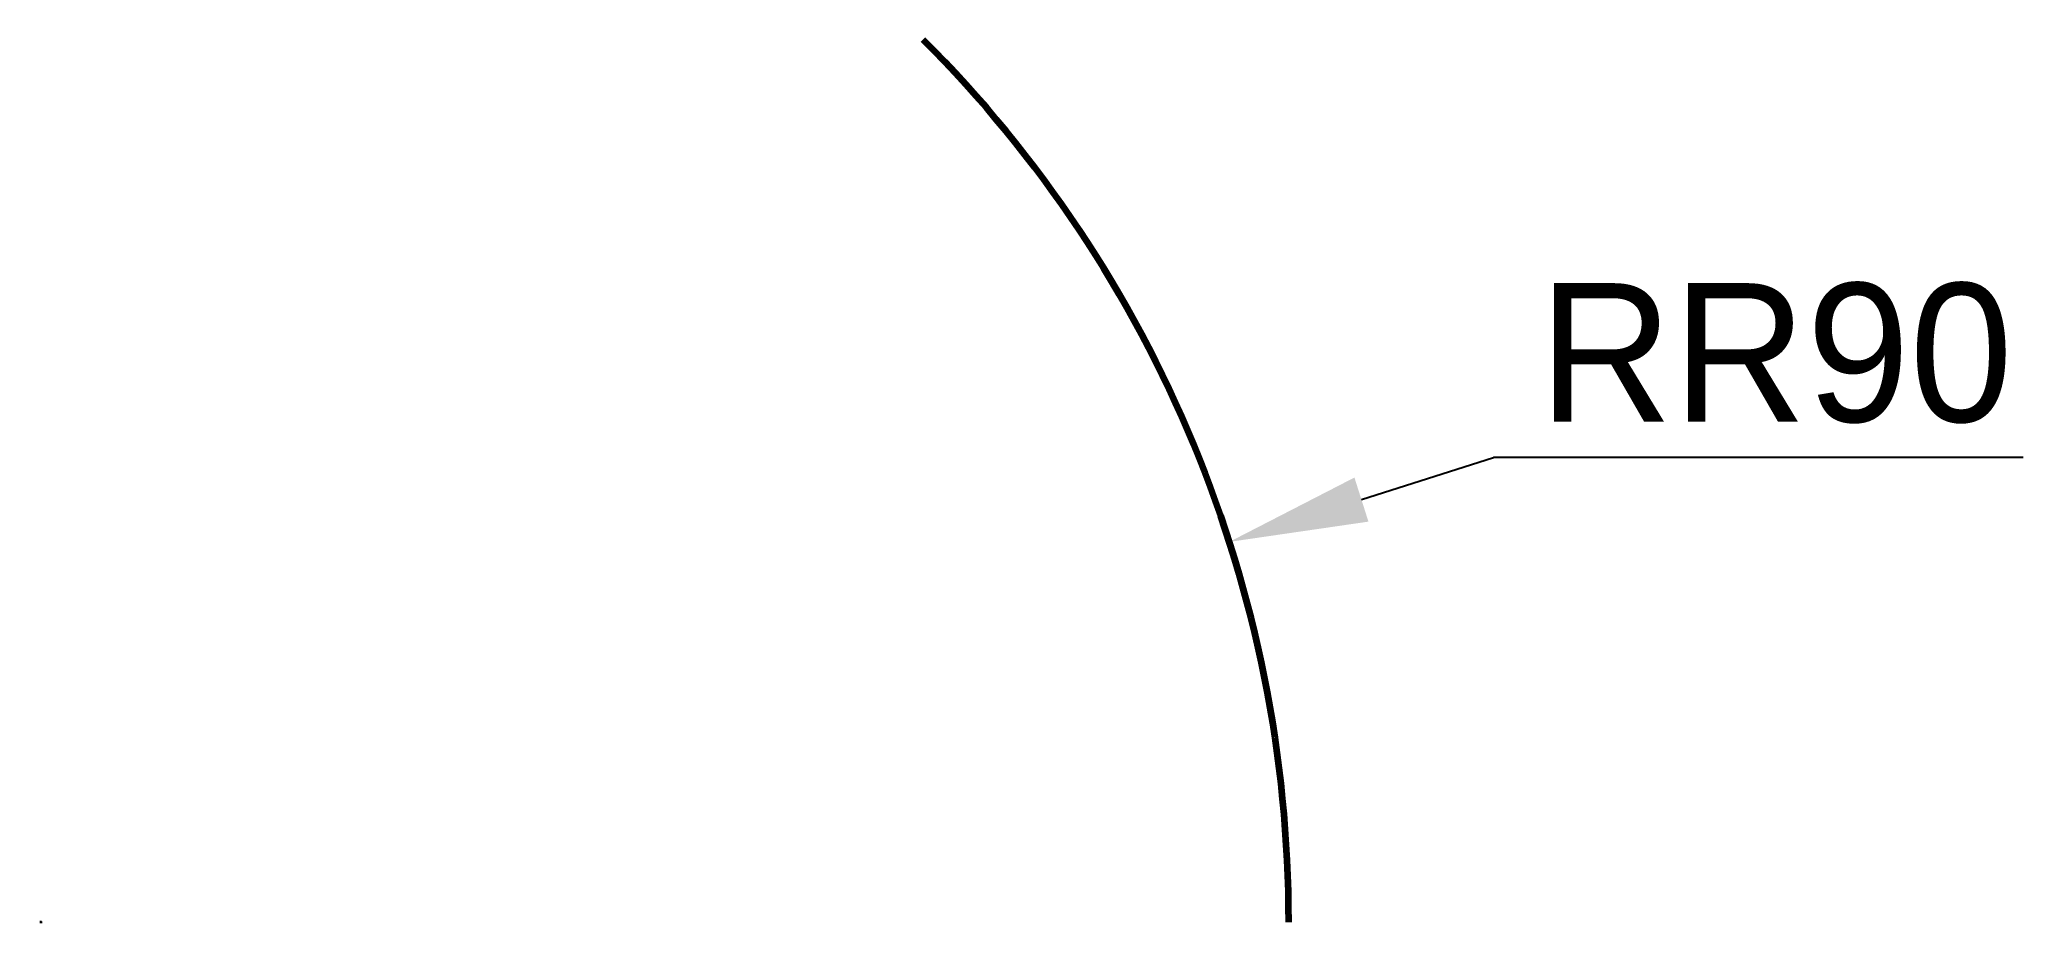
# Model space of a CAD drawing. Extents: x 0 to 143, y 0 to 64.
import ezdxf

# ---------------------------------------------------------------- set-up
doc = ezdxf.new("R2010")
doc.units = 0
doc.layers.add('construction', color=7, linetype='Continuous', lineweight=100)
doc.layers.add('dimensions', color=5, linetype='Continuous', lineweight=50)
doc.dimstyles.new('QCADDimStyle', dxfattribs={"dimtxt": 10, "dimasz": 10, "dimexe": 5, "dimexo": 2.5, "dimgap": 2.5, "dimtad": 1, "dimtoh": 1, "dimdec": 4, "dimzin": 0, "dimdsep": 46, "dimtxsty": 'Standard', "dimcen": 0.09, "dimadec": 0, "dimazin": 0, "dimtfac": 1, "dimtdec": 4, "dimtofl": 0, "dimtmove": 0, "dimatfit": 3, "dimfxl": 1, "dimtolj": 1, "dimtzin": 0, "dimarcsym": 0})

# ---------------------------------------------------------------- blocks, each defined once
blk = doc.blocks.new('*D1')
at = {"layer": 'Defpoints', "color": 0}
for p in [(85.72, 27.42), (0, 0)]:
    blk.add_point(p, dxfattribs=at)
at = {"layer": 'dimensions', "color": 0, "lineweight": -2}
for p, q in [((95.25, 30.47), (104.77, 33.51)), ((142.98, 33.51), (104.77, 33.51)), ((-0.09, 0), (0.09, 0)), ((0, -0.09), (0, 0.09))]:
    blk.add_line(p, q, dxfattribs=at)
at = {"layer": 'dimensions', "color": 0}
blk.add_solid([(94.74, 32.06), (95.75, 28.88), (85.72, 27.42)], dxfattribs=at)
at = {"layer": 'dimensions', "color": 0, "insert": (125.13, 41.01), "char_height": 10, "attachment_point": 5}
blk.add_mtext('\\A1;RR90', dxfattribs=at)

msp = doc.modelspace()

# ---------------------------------------------------------------- linework, layer by layer
at = {"layer": 'construction'}
msp.add_arc((0, 0), 90, 0, 45, dxfattribs=at)

# ---------------------------------------------------------------- dimensions: what is measured, and where the dimension line sits
at = {"layer": 'dimensions'}
dim = msp.add_radius_dim(center=(0, 0), mpoint=(85.72097, 27.42106), text='R<>', dimstyle='QCADDimStyle', override={"dimtxt": 10, "dimasz": 10, "dimexe": 5, "dimexo": 2.5, "dimgap": 2.5, "dimzin": 8, "dimclrd": 0, "dimclre": 0, "dimclrt": 0, "dimazin": 2, "dimtmove": 2}, dxfattribs=at)
dim.commit()
dim.dimension.update_dxf_attribs({"geometry": '*D1', "text_midpoint": (125.12722, 41.01463)})

doc.saveas('drawing.dxf')
